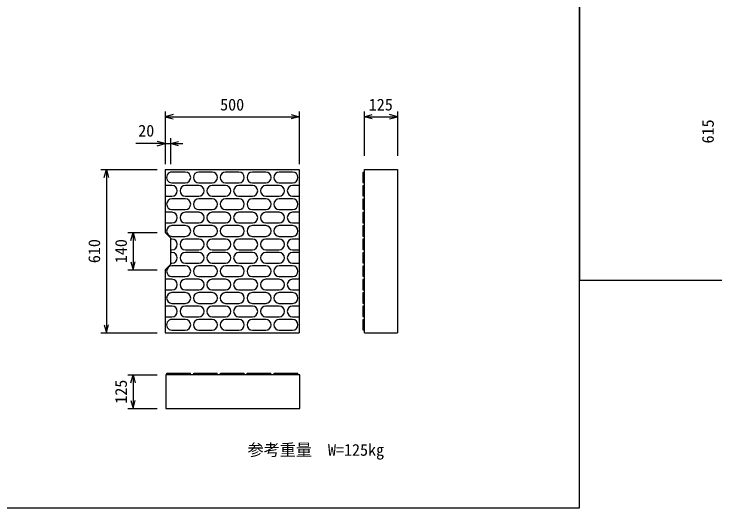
# Model space of a CAD drawing. Units: millimetres, scale not verified. Extents: x -16800 to 16800, y -5940 to 5940.
# Drawn here: x -6207 to -3589, y -244 to 1599 of the extents above; entities that cross this region are included whole.
import ezdxf
from ezdxf.enums import TextEntityAlignment as Align

# ---------------------------------------------------------------- set-up
doc = ezdxf.new("R2010")
doc.units = ezdxf.units.MM
doc.header["$LTSCALE"] = 20
for name, color, linetype, lineweight in [('0-0_DIM', 7, 'Continuous', 25), ('0-2_HATCH', 6, 'Continuous', 25), ('0-5_OUTLINE', 3, 'Continuous', 25), ('0-6_TXT', 7, 'Continuous', 25)]:
    doc.layers.add(name, color=color, linetype=linetype, lineweight=lineweight)
doc.styles.add('ＭＳ ゴシック', font='')
doc.styles.get('ＭＳ ゴシック').set_extended_font_data('MS Gothic')

msp = doc.modelspace()

# ---------------------------------------------------------------- linework, layer by layer
at = {"layer": '0-0_DIM'}
for p, q in [((-5641.95, 1236.21), (-5641.95, 1039.08)), ((-5141.95, 1236.21), (-5141.95, 1039.08)), ((-4899.35, 1236.21), (-4899.35, 1069.8)), ((-4774.35, 1236.21), (-4774.35, 1069.8)), ((-5641.95, 1216.21), (-5141.95, 1216.21)), ((-4899.35, 1216.21), (-4774.35, 1216.21)), ((-5621.95, 1136.21), (-5621.95, 1039.08)), ((-5641.95, 1116.21), (-5751.85, 1116.21)), ((-5881.95, 1019.67), (-5671.95, 1019.67)), ((-5861.95, 1019.67), (-5861.95, 409.67)), ((-5781.95, 784.67), (-5671.95, 784.67)), ((-5769.98, 754.67), (-5761.95, 784.67)), ((-5761.95, 784.67), (-5761.95, 644.67)), ((-5761.95, 784.67), (-5753.91, 754.67)), ((-5769.98, 674.67), (-5761.95, 644.67)), ((-5761.95, 644.67), (-5753.91, 674.67)), ((-5781.95, 644.67), (-5671.95, 644.67)), ((-5881.95, 409.67), (-5671.95, 409.67)), ((-5781.95, 252.61), (-5671.95, 252.61)), ((-5769.98, 222.61), (-5761.95, 252.61)), ((-5761.95, 252.61), (-5761.95, 127.61)), ((-5761.95, 252.61), (-5753.91, 222.61)), ((-5769.98, 157.61), (-5761.95, 127.61)), ((-5761.95, 127.61), (-5753.91, 157.61)), ((-5781.95, 127.61), (-5671.95, 127.61))]:
    msp.add_line(p, q, dxfattribs=at)
for points in [[(-5611.95, 1224.24), (-5641.95, 1216.21), (-5611.95, 1208.17)], [(-5171.95, 1224.24), (-5141.95, 1216.21), (-5171.95, 1208.17)], [(-4869.35, 1208.17), (-4899.35, 1216.21), (-4869.35, 1224.24)], [(-4804.35, 1208.17), (-4774.35, 1216.21), (-4804.35, 1224.24)], [(-5671.95, 1108.17), (-5641.95, 1116.21), (-5671.95, 1124.24)], [(-5641.95, 1116.21), (-5621.95, 1116.21), (-5576.51, 1116.21)], [(-5591.95, 1108.17), (-5621.95, 1116.21), (-5591.95, 1124.24)], [(-5869.98, 989.67), (-5861.95, 1019.67), (-5853.91, 989.67)], [(-5869.98, 439.67), (-5861.95, 409.67), (-5853.91, 439.67)]]:
    msp.add_lwpolyline(points, dxfattribs=at)
at = {"layer": '0-2_HATCH'}
for p, q in [((-5566.95, 1009.67), (-5616.95, 1009.67)), ((-5466.76, 1009.67), (-5516.76, 1009.67)), ((-5366.58, 1009.67), (-5416.58, 1009.67)), ((-5266.4, 1009.67), (-5316.4, 1009.67)), ((-5166.21, 1009.67), (-5216.21, 1009.67)), ((-4897.35, 1009.67), (-4903.85, 1008.67)), ((-5616.95, 969.67), (-5566.95, 969.67)), ((-5516.76, 969.67), (-5466.76, 969.67)), ((-5416.58, 969.67), (-5366.58, 969.67)), ((-5316.4, 969.67), (-5266.4, 969.67)), ((-5216.21, 969.67), (-5166.21, 969.67)), ((-5616.95, 959.67), (-5641.95, 959.67)), ((-5516.76, 959.67), (-5566.76, 959.67)), ((-5416.76, 959.67), (-5466.76, 959.67)), ((-5316.58, 959.67), (-5366.58, 959.67)), ((-5216.4, 959.67), (-5266.4, 959.67)), ((-5141.95, 959.67), (-5166.21, 959.67)), ((-4897.35, 959.67), (-4903.85, 958.67)), ((-5641.95, 919.67), (-5616.95, 919.67)), ((-5566.76, 919.67), (-5516.76, 919.67)), ((-5466.76, 919.67), (-5416.76, 919.67)), ((-5366.58, 919.67), (-5316.58, 919.67)), ((-5266.4, 919.67), (-5216.4, 919.67)), ((-5166.21, 919.67), (-5141.95, 919.67)), ((-5566.95, 909.67), (-5616.95, 909.67)), ((-5466.76, 909.67), (-5516.76, 909.67)), ((-5366.58, 909.67), (-5416.58, 909.67)), ((-5266.4, 909.67), (-5316.4, 909.67)), ((-5166.21, 909.67), (-5216.21, 909.67)), ((-4897.35, 909.67), (-4903.85, 908.67)), ((-5616.95, 869.67), (-5566.95, 869.67)), ((-5516.76, 869.67), (-5466.76, 869.67)), ((-5416.58, 869.67), (-5366.58, 869.67)), ((-5316.4, 869.67), (-5266.4, 869.67)), ((-5216.21, 869.67), (-5166.21, 869.67)), ((-5616.95, 859.67), (-5641.95, 859.67)), ((-5516.76, 859.67), (-5566.76, 859.67)), ((-5416.76, 859.67), (-5466.76, 859.67)), ((-5316.58, 859.67), (-5366.58, 859.67)), ((-5216.4, 859.67), (-5266.4, 859.67)), ((-5141.95, 859.67), (-5166.21, 859.67)), ((-4897.35, 859.67), (-4903.85, 858.67)), ((-5641.95, 819.67), (-5616.95, 819.67)), ((-5566.76, 819.67), (-5516.76, 819.67)), ((-5466.76, 819.67), (-5416.76, 819.67)), ((-5366.58, 819.67), (-5316.58, 819.67)), ((-5266.4, 819.67), (-5216.4, 819.67)), ((-5166.21, 819.67), (-5141.95, 819.67)), ((-5566.95, 809.67), (-5616.95, 809.67)), ((-5466.76, 809.67), (-5516.76, 809.67)), ((-5366.58, 809.67), (-5416.58, 809.67)), ((-5266.4, 809.67), (-5316.4, 809.67)), ((-5166.21, 809.67), (-5216.21, 809.67)), ((-4897.35, 809.67), (-4903.85, 808.67)), ((-5616.95, 759.67), (-5621.95, 759.67)), ((-5616.95, 769.67), (-5566.95, 769.67)), ((-5516.76, 759.67), (-5566.76, 759.67)), ((-5516.76, 769.67), (-5466.76, 769.67)), ((-5416.76, 759.67), (-5466.76, 759.67)), ((-5416.58, 769.67), (-5366.58, 769.67)), ((-5316.58, 759.67), (-5366.58, 759.67)), ((-5316.4, 769.67), (-5266.4, 769.67)), ((-5216.4, 759.67), (-5266.4, 759.67)), ((-5216.21, 769.67), (-5166.21, 769.67)), ((-5141.95, 759.67), (-5166.21, 759.67)), ((-4897.35, 759.67), (-4903.85, 758.67)), ((-5621.95, 719.67), (-5616.95, 719.67)), ((-5616.95, 709.67), (-5621.95, 709.67)), ((-5566.76, 719.67), (-5516.76, 719.67)), ((-5516.76, 709.67), (-5566.76, 709.67)), ((-5466.76, 719.67), (-5416.76, 719.67)), ((-5416.76, 709.67), (-5466.76, 709.67)), ((-5366.58, 719.67), (-5316.58, 719.67)), ((-5316.58, 709.67), (-5366.58, 709.67)), ((-5266.4, 719.67), (-5216.4, 719.67)), ((-5216.4, 709.67), (-5266.4, 709.67)), ((-5166.21, 719.67), (-5141.95, 719.67)), ((-5141.95, 709.67), (-5166.21, 709.67)), ((-4897.35, 709.67), (-4903.85, 708.67)), ((-5621.95, 669.67), (-5616.95, 669.67)), ((-5566.95, 659.67), (-5616.95, 659.67)), ((-5566.76, 669.67), (-5516.76, 669.67)), ((-5466.76, 659.67), (-5516.76, 659.67)), ((-5466.76, 669.67), (-5416.76, 669.67)), ((-5366.58, 659.67), (-5416.58, 659.67)), ((-5366.58, 669.67), (-5316.58, 669.67)), ((-5266.4, 659.67), (-5316.4, 659.67)), ((-5266.4, 669.67), (-5216.4, 669.67)), ((-5166.21, 659.67), (-5216.21, 659.67)), ((-5166.21, 669.67), (-5141.95, 669.67)), ((-4897.35, 659.67), (-4903.85, 658.67)), ((-5616.95, 609.67), (-5641.95, 609.67)), ((-5616.95, 619.67), (-5566.95, 619.67)), ((-5516.76, 609.67), (-5566.76, 609.67)), ((-5516.76, 619.67), (-5466.76, 619.67)), ((-5416.76, 609.67), (-5466.76, 609.67)), ((-5416.58, 619.67), (-5366.58, 619.67)), ((-5316.58, 609.67), (-5366.58, 609.67)), ((-5316.4, 619.67), (-5266.4, 619.67)), ((-5216.4, 609.67), (-5266.4, 609.67)), ((-5216.21, 619.67), (-5166.21, 619.67)), ((-5141.95, 609.67), (-5166.21, 609.67)), ((-4897.35, 609.67), (-4903.85, 608.67)), ((-5641.95, 569.67), (-5616.95, 569.67)), ((-5566.95, 559.67), (-5616.95, 559.67)), ((-5566.76, 569.67), (-5516.76, 569.67)), ((-5466.76, 559.67), (-5516.76, 559.67)), ((-5466.76, 569.67), (-5416.76, 569.67)), ((-5366.58, 559.67), (-5416.58, 559.67)), ((-5366.58, 569.67), (-5316.58, 569.67)), ((-5266.4, 559.67), (-5316.4, 559.67)), ((-5266.4, 569.67), (-5216.4, 569.67)), ((-5166.21, 559.67), (-5216.21, 559.67)), ((-5166.21, 569.67), (-5141.95, 569.67)), ((-4897.35, 559.67), (-4903.85, 558.67)), ((-5616.95, 509.67), (-5641.95, 509.67)), ((-5616.95, 519.67), (-5566.95, 519.67)), ((-5516.76, 509.67), (-5566.76, 509.67)), ((-5516.76, 519.67), (-5466.76, 519.67)), ((-5416.76, 509.67), (-5466.76, 509.67)), ((-5416.58, 519.67), (-5366.58, 519.67)), ((-5316.58, 509.67), (-5366.58, 509.67)), ((-5316.4, 519.67), (-5266.4, 519.67)), ((-5216.4, 509.67), (-5266.4, 509.67)), ((-5216.21, 519.67), (-5166.21, 519.67)), ((-5141.95, 509.67), (-5166.21, 509.67)), ((-4897.35, 509.67), (-4903.85, 508.67)), ((-5641.95, 469.67), (-5616.95, 469.67)), ((-5566.95, 459.67), (-5616.95, 459.67)), ((-5566.76, 469.67), (-5516.76, 469.67)), ((-5466.76, 459.67), (-5516.76, 459.67)), ((-5466.76, 469.67), (-5416.76, 469.67)), ((-5366.58, 459.67), (-5416.58, 459.67)), ((-5366.58, 469.67), (-5316.58, 469.67)), ((-5266.4, 459.67), (-5316.4, 459.67)), ((-5266.4, 469.67), (-5216.4, 469.67)), ((-5166.21, 459.67), (-5216.21, 459.67)), ((-5166.21, 469.67), (-5141.95, 469.67)), ((-4897.35, 459.67), (-4903.85, 458.67)), ((-5616.95, 419.67), (-5566.95, 419.67)), ((-5516.76, 419.67), (-5466.76, 419.67)), ((-5416.58, 419.67), (-5366.58, 419.67)), ((-5316.4, 419.67), (-5266.4, 419.67)), ((-5216.21, 419.67), (-5166.21, 419.67)), ((-5546.95, 252.61), (-5547.95, 259.11)), ((-5446.76, 252.61), (-5447.76, 259.11)), ((-5346.58, 252.61), (-5347.58, 259.11)), ((-5246.4, 252.61), (-5247.4, 259.11)), ((-5146.21, 252.61), (-5147.21, 259.11))]:
    msp.add_line(p, q, dxfattribs=at)
for points in [[(-4903.85, 1008.67), (-4903.85, 970.67), (-4897.35, 969.67)], [(-4903.85, 958.67), (-4903.85, 920.67), (-4897.35, 919.67)], [(-4903.85, 908.67), (-4903.85, 870.67), (-4897.35, 869.67)], [(-4903.85, 858.67), (-4903.85, 820.67), (-4897.35, 819.67)], [(-4903.85, 808.67), (-4903.85, 770.67), (-4897.35, 769.67)], [(-4903.85, 758.67), (-4903.85, 720.67), (-4897.35, 719.67)], [(-4903.85, 708.67), (-4903.85, 670.67), (-4897.35, 669.67)], [(-4903.85, 658.67), (-4903.85, 620.67), (-4897.35, 619.67)], [(-4903.85, 608.67), (-4903.85, 570.67), (-4897.35, 569.67)], [(-4903.85, 558.67), (-4903.85, 520.67), (-4897.35, 519.67)], [(-4903.85, 508.67), (-4903.85, 470.67), (-4897.35, 469.67)], [(-4903.85, 458.67), (-4903.85, 420.67), (-4897.35, 419.67)], [(-5636.95, 252.61), (-5635.95, 259.11), (-5547.95, 259.11)], [(-5536.76, 252.61), (-5535.76, 259.11), (-5447.76, 259.11)], [(-5436.58, 252.61), (-5435.58, 259.11), (-5347.58, 259.11)], [(-5336.4, 252.61), (-5335.4, 259.11), (-5247.4, 259.11)], [(-5236.21, 252.61), (-5235.21, 259.11), (-5147.21, 259.11)]]:
    msp.add_lwpolyline(points, dxfattribs=at)
for centre, start, end in [((-5616.95, 989.67), 90, 270.00063), ((-5566.95, 989.67), 270, 90), ((-5516.76, 989.67), 90, 270), ((-5466.76, 989.67), 270, 90), ((-5416.58, 989.67), 90, 270), ((-5366.58, 989.67), 270, 90), ((-5316.4, 989.67), 90, 270), ((-5266.4, 989.67), 270, 90), ((-5216.21, 989.67), 90, 270), ((-5166.21, 989.67), 270, 90), ((-5616.95, 939.67), 270, 90), ((-5566.76, 939.67), 90, 270), ((-5516.76, 939.67), 270, 90), ((-5466.76, 939.67), 90, 270), ((-5416.76, 939.67), 270, 90), ((-5366.58, 939.67), 90, 270), ((-5316.58, 939.67), 270, 90), ((-5266.4, 939.67), 90, 270), ((-5216.4, 939.67), 270, 90), ((-5166.21, 939.67), 90, 270), ((-5616.95, 889.67), 90, 270), ((-5566.95, 889.67), 270, 90), ((-5516.76, 889.67), 90, 270), ((-5466.76, 889.67), 270, 90), ((-5416.58, 889.67), 90, 270), ((-5366.58, 889.67), 270, 90), ((-5316.4, 889.67), 90, 270), ((-5266.4, 889.67), 270, 90), ((-5216.21, 889.67), 90, 270), ((-5166.21, 889.67), 270, 90), ((-5616.95, 839.67), 270, 90), ((-5566.76, 839.67), 90, 270), ((-5516.76, 839.67), 270, 90), ((-5466.76, 839.67), 90, 270), ((-5416.76, 839.67), 270, 90), ((-5366.58, 839.67), 90, 270), ((-5316.58, 839.67), 270, 90), ((-5266.4, 839.67), 90, 270), ((-5216.4, 839.67), 270, 90), ((-5166.21, 839.67), 90, 270), ((-5616.95, 789.67), 90, 270), ((-5566.95, 789.67), 270, 90), ((-5516.76, 789.67), 90, 270), ((-5466.76, 789.67), 270, 90), ((-5416.58, 789.67), 90, 270), ((-5366.58, 789.67), 270, 90), ((-5316.4, 789.67), 90, 270), ((-5266.4, 789.67), 270, 90), ((-5216.21, 789.67), 90, 270), ((-5166.21, 789.67), 270, 90), ((-5616.95, 739.67), 270, 90), ((-5566.76, 739.67), 90, 270), ((-5516.76, 739.67), 270, 90), ((-5466.76, 739.67), 90, 270), ((-5416.76, 739.67), 270, 90), ((-5366.58, 739.67), 90, 270), ((-5316.58, 739.67), 270, 90), ((-5266.4, 739.67), 90, 270), ((-5216.4, 739.67), 270, 90), ((-5166.21, 739.67), 90, 270), ((-5616.95, 689.67), 270, 90), ((-5566.76, 689.67), 90, 270), ((-5516.76, 689.67), 270, 90), ((-5466.76, 689.67), 90, 270), ((-5416.76, 689.67), 270, 90), ((-5366.58, 689.67), 90, 270), ((-5316.58, 689.67), 270, 90), ((-5266.4, 689.67), 90, 270), ((-5216.4, 689.67), 270, 90), ((-5166.21, 689.67), 90, 270), ((-5616.95, 639.67), 90, 270), ((-5566.95, 639.67), 270, 90), ((-5516.76, 639.67), 90, 270), ((-5466.76, 639.67), 270, 90), ((-5416.58, 639.67), 90, 270), ((-5366.58, 639.67), 270, 90), ((-5316.4, 639.67), 90, 270), ((-5266.4, 639.67), 270, 90), ((-5216.21, 639.67), 90, 270), ((-5166.21, 639.67), 270, 90), ((-5616.95, 589.67), 270, 90), ((-5566.76, 589.67), 90, 270), ((-5516.76, 589.67), 270, 90), ((-5466.76, 589.67), 90, 270), ((-5416.76, 589.67), 270, 90), ((-5366.58, 589.67), 90, 270), ((-5316.58, 589.67), 270, 90), ((-5266.4, 589.67), 90, 270), ((-5216.4, 589.67), 270, 90), ((-5166.21, 589.67), 90, 270), ((-5616.95, 539.67), 90, 270), ((-5566.95, 539.67), 270, 90), ((-5516.76, 539.67), 90, 270), ((-5466.76, 539.67), 270, 90), ((-5416.58, 539.67), 90, 270), ((-5366.58, 539.67), 270, 90), ((-5316.4, 539.67), 90, 270), ((-5266.4, 539.67), 270, 90), ((-5216.21, 539.67), 90, 270), ((-5166.21, 539.67), 270, 90), ((-5616.95, 489.67), 270, 90), ((-5566.76, 489.67), 90, 270), ((-5516.76, 489.67), 270, 90), ((-5466.76, 489.67), 90, 270), ((-5416.76, 489.67), 270, 90), ((-5366.58, 489.67), 90, 270), ((-5316.58, 489.67), 270, 90), ((-5266.4, 489.67), 90, 270), ((-5216.4, 489.67), 270, 90), ((-5166.21, 489.67), 90, 270), ((-5616.95, 439.67), 90, 270.00063), ((-5566.95, 439.67), 270, 90), ((-5516.76, 439.67), 90, 270), ((-5466.76, 439.67), 270, 90), ((-5416.58, 439.67), 90, 270), ((-5366.58, 439.67), 270, 90), ((-5316.4, 439.67), 90, 270), ((-5266.4, 439.67), 270, 90), ((-5216.21, 439.67), 90, 270), ((-5166.21, 439.67), 270, 90)]:
    msp.add_arc(centre, 20, start, end, dxfattribs=at)
at = {"layer": '0-5_OUTLINE'}
for p, q in [((-5641.95, 1019.67), (-5641.95, 784.67)), ((-4897.35, 409.67), (-4897.35, 1019.67)), ((-5641.95, 784.67), (-5621.95, 764.67)), ((-5621.95, 764.67), (-5621.95, 664.67)), ((-5621.95, 664.67), (-5641.95, 644.67)), ((-4897.35, 409.67), (-4774.35, 409.67))]:
    msp.add_line(p, q, dxfattribs=at)
for points in [[(-5641.95, 1019.67), (-5141.95, 1019.67), (-5141.95, 409.67)], [(-4897.35, 1019.67), (-4774.35, 1019.67), (-4774.35, 409.67)], [(-5641.95, 644.67), (-5641.95, 409.67), (-5141.95, 409.67)]]:
    msp.add_lwpolyline(points, dxfattribs=at)
msp.add_lwpolyline([(-5639.6, 127.61), (-5139.6, 127.61), (-5139.6, 252.61), (-5639.6, 252.61)], close=True, dxfattribs=at)
at = {"layer": '0-6_TXT'}
for points in [[(-6594.71, -243.89), (-4094.71, -243.89), (-4094.71, 3456.11), (-6594.71, 3456.11)], [(-4094.71, 606.11), (-1594.71, 606.11), (-1594.71, 3456.11), (-4094.71, 3456.11)]]:
    msp.add_lwpolyline(points, close=True, dxfattribs=at)

# ---------------------------------------------------------------- texts
at = {"layer": '0-0_DIM', "style": 'ＭＳ ゴシック'}
for s, p in [('500', (-5436.95, 1226.21)), ('125', (-4881.85, 1226.21)), ('20', (-5742.87, 1128.9)), ('参考重量\u3000W=125kg', (-5334.22, -62.26))]:
    msp.add_text(s, height=43.99, dxfattribs=at).set_placement(p, align=Align.BOTTOM_LEFT)
for s, p in [('615', (-3580.13, 1116.39)), ('610', (-5871.95, 669.67)), ('140', (-5771.95, 669.67)), ('125', (-5771.95, 145.11))]:
    msp.add_text(s, height=43.99, rotation=90, dxfattribs=at).set_placement(p, align=Align.BOTTOM_LEFT)

doc.saveas('drawing.dxf')
